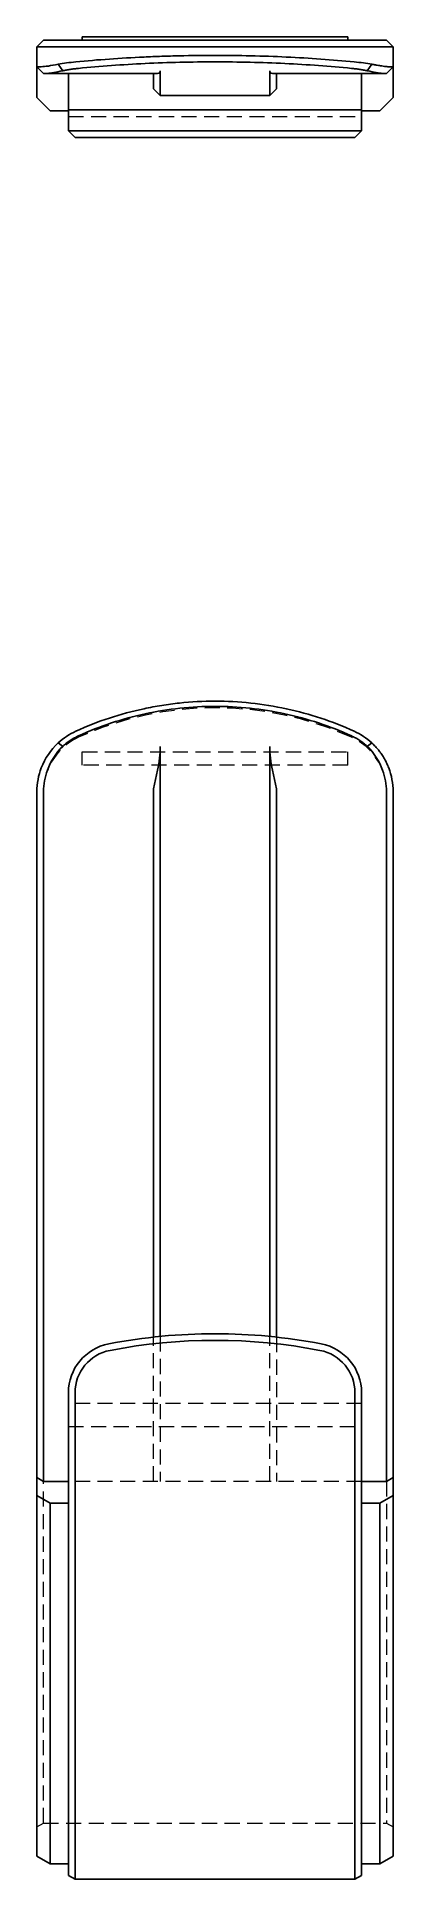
# Model space of a CAD drawing. Header units: millimetres. Extents: x 68 to 227, y 7 to 162.
# Drawn here: x 68 to 98, y 7 to 162.2 of the extents above.
import ezdxf

# ---------------------------------------------------------------- set-up
doc = ezdxf.new("R2010")
doc.units = ezdxf.units.MM
doc.linetypes.add('HIDDEN', pattern=[1.905, 1.27, -0.635])

msp = doc.modelspace()

# ---------------------------------------------------------------- linework, layer by layer
at = {"color": 7, "linetype": 'Continuous', "lineweight": 25}
for p, q in [((68.01, 161.4), (68.57, 161.96)), ((68.57, 161.96), (71.52, 161.96)), ((71.52, 161.96), (94.48, 161.96)), ((94.17, 162.24), (71.83, 162.24)), ((71.83, 162.24), (71.83, 161.96)), ((94.17, 162.24), (94.17, 161.96)), ((94.48, 161.96), (97.43, 161.96)), ((97.99, 161.4), (97.43, 161.96)), ((68.01, 159.72), (68.01, 161.4)), ((71.29, 161.4), (68.01, 161.4)), ((70.18, 159.38), (69.8, 159.93)), ((94.71, 161.4), (71.29, 161.4)), ((97.99, 161.4), (94.71, 161.4)), ((95.82, 159.38), (96.2, 159.93)), ((97.99, 159.72), (97.99, 161.4)), ((68.01, 159.72), (68.38, 159.72)), ((68.57, 159.16), (68.01, 159.72)), ((68.01, 157.12), (68.01, 159.72)), ((68.9, 159.16), (68.57, 159.16)), ((78.17, 159.16), (68.9, 159.16)), ((70.66, 159.16), (70.66, 156.09)), ((77.83, 158.07), (77.83, 159.16)), ((78.39, 159.38), (78.39, 157.52)), ((87.61, 157.52), (87.61, 159.38)), ((97.1, 159.16), (87.83, 159.16)), ((88.17, 159.16), (88.17, 158.07)), ((95.34, 159.16), (95.34, 156.09)), ((97.43, 159.16), (97.1, 159.16)), ((97.43, 159.16), (97.99, 159.72)), ((97.62, 159.72), (97.99, 159.72)), ((97.99, 157.12), (97.99, 159.72)), ((68.01, 157.12), (69.13, 156)), ((77.83, 157.86), (77.83, 158.07)), ((77.83, 157.86), (78.39, 157.3)), ((78.39, 157.52), (78.39, 157.3)), ((87.61, 157.3), (78.39, 157.3)), ((87.61, 157.3), (88.17, 157.86)), ((87.61, 157.3), (87.61, 157.52)), ((88.17, 158.07), (88.17, 157.86)), ((96.87, 156), (97.99, 157.12)), ((69.13, 156), (70.66, 156)), ((70.66, 156.09), (70.66, 154.32)), ((74.06, 156.09), (70.66, 156.09)), ((91.94, 156.09), (74.06, 156.09)), ((95.34, 156.09), (91.94, 156.09)), ((95.34, 156.09), (95.34, 154.32)), ((96.87, 156), (95.34, 156)), ((70.66, 154.32), (74.06, 154.32)), ((71.22, 153.76), (70.66, 154.32)), ((74.17, 153.76), (71.22, 153.76)), ((74.06, 154.32), (91.94, 154.32)), ((91.83, 153.76), (74.17, 153.76)), ((94.78, 153.76), (91.83, 153.76)), ((91.94, 154.32), (95.34, 154.32)), ((94.78, 153.76), (95.34, 154.32)), ((70.18, 102.45), (69.8, 102.74)), ((95.82, 102.45), (96.2, 102.74)), ((78.39, 102.45), (78.39, 94.03)), ((87.61, 94.03), (87.61, 102.45)), ((77.83, 98.87), (78.17, 100.44)), ((87.83, 100.44), (88.17, 98.87)), ((68.01, 40.84), (68.01, 98.64)), ((68.57, 98.64), (68.57, 40.52)), ((77.83, 93.91), (77.83, 98.87)), ((88.17, 98.87), (88.17, 93.91)), ((97.43, 40.52), (97.43, 98.64)), ((97.99, 98.64), (97.99, 40.84)), ((77.83, 92.02), (77.83, 93.91)), ((78.39, 94.03), (78.39, 92.02)), ((87.61, 92.02), (87.61, 94.03)), ((88.17, 93.91), (88.17, 92.02)), ((77.83, 52.68), (77.83, 92.02)), ((78.39, 92.02), (78.39, 52.74)), ((87.61, 52.74), (87.61, 92.02)), ((88.17, 92.02), (88.17, 52.68)), ((70.66, 7.32), (70.66, 47.99)), ((71.22, 47.99), (71.22, 7)), ((94.78, 7), (94.78, 47.99)), ((95.34, 47.99), (95.34, 7.32)), ((68.57, 40.52), (68.01, 40.84)), ((68.01, 39.34), (68.01, 40.84)), ((68.57, 40.52), (70.66, 40.52)), ((97.43, 40.52), (95.34, 40.52)), ((97.99, 40.84), (97.43, 40.52)), ((97.99, 39.34), (97.99, 40.84)), ((68.01, 8.94), (68.01, 39.34)), ((68.01, 39.34), (69.13, 38.69)), ((96.87, 38.69), (97.99, 39.34)), ((97.99, 39.34), (97.99, 8.94)), ((69.13, 38.69), (69.13, 8.29)), ((69.13, 38.69), (70.66, 38.69)), ((96.87, 38.69), (95.34, 38.69)), ((96.87, 8.29), (96.87, 38.69)), ((69.13, 8.29), (68.01, 8.94)), ((70.66, 8.29), (69.13, 8.29)), ((96.87, 8.29), (95.34, 8.29)), ((97.99, 8.94), (96.87, 8.29)), ((71.22, 7), (70.66, 7.32)), ((71.22, 7), (94.78, 7)), ((95.34, 7.32), (94.78, 7))]:
    msp.add_line(p, q, dxfattribs=at)
at = {"color": 7, "linetype": 'HIDDEN', "lineweight": 18}
for p, q in [((70.66, 155.53), (95.34, 155.53)), ((71.83, 101.98), (94.17, 101.98)), ((71.83, 100.86), (71.83, 101.98)), ((94.17, 100.86), (94.17, 101.98)), ((94.17, 100.86), (71.83, 100.86)), ((77.83, 40.52), (77.83, 52.68)), ((78.39, 52.74), (78.39, 40.52)), ((87.61, 40.52), (87.61, 52.74)), ((88.17, 52.68), (88.17, 40.52)), ((95.34, 47.08), (70.66, 47.08)), ((70.66, 45.14), (95.34, 45.14)), ((68.57, 11.73), (68.57, 40.52)), ((95.34, 40.52), (70.66, 40.52)), ((97.43, 40.52), (97.43, 11.73)), ((68.01, 11.41), (68.57, 11.73)), ((68.57, 11.73), (97.43, 11.73)), ((97.43, 11.73), (97.99, 11.41))]:
    msp.add_line(p, q, dxfattribs=at)
for centre, radius, start, end in [((83, 77.88), 27.82, 65.6276, 114.3724), ((73.6, 98.64), 5.03, 114.3724, 159.0214), ((92.4, 98.64), 5.03, 20.9786, 65.6276)]:
    msp.add_arc(centre, radius, start, end, dxfattribs=at)
at = {"color": 7, "linetype": 'Continuous', "lineweight": 25}
for centre, radius, start, end in [((73.6, 98.64), 5.59, 159.0214, 180), ((73.6, 98.64), 5.03, 159.0214, 180), ((92.4, 98.64), 5.03, 0, 20.9786), ((92.4, 98.64), 5.59, 0, 20.9786), ((83, 5.7), 47.26, 79.0959, 100.9041), ((74.85, 47.99), 4.19, 100.9041, 180), ((74.85, 47.99), 3.63, 100.9041, 180), ((83, 5.7), 46.7, 79.0959, 100.9041), ((91.15, 47.99), 3.63, 0, 79.0959), ((91.15, 47.99), 4.19, 0, 79.0959)]:
    msp.add_arc(centre, radius, start, end, dxfattribs=at)
for points in [[(68.38, 159.72), (68.69, 159.72), (69.18, 159.81), (69.8, 159.93)], [(69.8, 159.93), (70.24, 160.01), (70.74, 160.08), (71.29, 160.13)], [(94.71, 160.13), (95.26, 160.08), (95.76, 160.01), (96.2, 159.93)], [(70.18, 159.38), (69.61, 159.26), (69.17, 159.16), (68.9, 159.16)], [(78.17, 159.16), (78.32, 159.16), (78.39, 159.24), (78.39, 159.38)], [(87.61, 159.38), (87.61, 159.24), (87.68, 159.16), (87.83, 159.16)], [(97.1, 159.16), (96.83, 159.16), (96.39, 159.26), (95.82, 159.38)], [(68.38, 100.64), (68.69, 101.44), (69.18, 102.16), (69.8, 102.74)], [(69.8, 102.74), (70.24, 103.15), (70.74, 103.48), (71.29, 103.73)], [(94.71, 103.73), (95.26, 103.48), (95.76, 103.15), (96.2, 102.74)], [(70.18, 102.45), (69.61, 101.89), (69.17, 101.2), (68.9, 100.44)], [(78.17, 100.44), (78.32, 101.12), (78.39, 101.79), (78.39, 102.45)], [(87.61, 102.45), (87.61, 101.79), (87.68, 101.12), (87.83, 100.44)], [(97.1, 100.44), (96.83, 101.2), (96.39, 101.89), (95.82, 102.45)]]:
    msp.add_open_spline(points, degree=3, dxfattribs=at)
for points, knots in [([(71.29, 160.13), (72.21, 160.22), (73.15, 160.3), (75.07, 160.43), (76.04, 160.49), (77.52, 160.56), (78.02, 160.58), (79.01, 160.61), (79.51, 160.63), (81.01, 160.66), (82.01, 160.67), (84.01, 160.67), (85.01, 160.66), (87.01, 160.62), (88.02, 160.58), (90.97, 160.44), (92.87, 160.31), (94.71, 160.13)], [0, 0, 0, 0, 0.125, 0.125, 0.25, 0.25, 0.3125, 0.3125, 0.375, 0.375, 0.5, 0.5, 0.625, 0.625, 0.75, 0.75, 1, 1, 1, 1]), ([(94.48, 159.58), (93.58, 159.67), (92.66, 159.75), (90.79, 159.89), (89.84, 159.94), (87.91, 160.04), (86.93, 160.07), (84.97, 160.12), (83.99, 160.13), (82.01, 160.13), (81.03, 160.12), (79.07, 160.07), (78.09, 160.04), (76.16, 159.94), (75.21, 159.89), (73.34, 159.75), (72.42, 159.67), (71.52, 159.58)], [5.8578064, 5.8578064, 5.8578064, 5.8578064, 5.9641511, 5.9641511, 6.0704958, 6.0704958, 6.1768406, 6.1768406, 6.2831853, 6.2831853, 6.38953, 6.38953, 6.4958748, 6.4958748, 6.6022195, 6.6022195, 6.7085643, 6.7085643, 6.7085643, 6.7085643]), ([(96.2, 159.93), (96.25, 159.92), (96.36, 159.9), (96.51, 159.87), (96.67, 159.84), (96.85, 159.81), (97.06, 159.78), (97.27, 159.75), (97.46, 159.73), (97.57, 159.72), (97.62, 159.72)], [0, 0, 0, 0, 0.089557, 0.173271, 0.251145, 0.380114, 0.501481, 0.675038, 0.841165, 1, 1, 1, 1]), ([(71.52, 159.58), (71.46, 159.57), (71.34, 159.56), (71.16, 159.54), (70.98, 159.52), (70.76, 159.49), (70.48, 159.44), (70.28, 159.4), (70.18, 159.38)], [0, 0, 0, 0, 0.124117, 0.248546, 0.373493, 0.499161, 0.748578, 1, 1, 1, 1]), ([(95.82, 159.38), (95.77, 159.39), (95.67, 159.41), (95.51, 159.44), (95.35, 159.47), (95.13, 159.5), (94.84, 159.54), (94.6, 159.57), (94.48, 159.58)], [0, 0, 0, 0, 0.124884, 0.249865, 0.375146, 0.50093, 0.749909, 1, 1, 1, 1]), ([(71.29, 103.73), (72.21, 104.15), (73.15, 104.52), (75.07, 105.15), (76.04, 105.41), (77.52, 105.73), (78.02, 105.82), (79.01, 105.98), (79.51, 106.05), (81.01, 106.21), (82.01, 106.26), (84.01, 106.26), (85.01, 106.21), (87.01, 105.99), (88.02, 105.83), (90.97, 105.19), (92.87, 104.56), (94.71, 103.73)], [0, 0, 0, 0, 0.125, 0.125, 0.25, 0.25, 0.3125, 0.3125, 0.375, 0.375, 0.5, 0.5, 0.625, 0.625, 0.75, 0.75, 1, 1, 1, 1]), ([(94.48, 103.34), (93.58, 103.75), (92.66, 104.11), (90.79, 104.73), (89.84, 104.99), (87.91, 105.4), (86.93, 105.56), (84.97, 105.77), (83.99, 105.82), (82.01, 105.82), (81.03, 105.77), (79.07, 105.56), (78.09, 105.4), (76.16, 104.99), (75.21, 104.73), (73.34, 104.11), (72.42, 103.75), (71.52, 103.34)], [5.8578064, 5.8578064, 5.8578064, 5.8578064, 5.9641511, 5.9641511, 6.0704958, 6.0704958, 6.1768406, 6.1768406, 6.2831853, 6.2831853, 6.38953, 6.38953, 6.4958748, 6.4958748, 6.6022195, 6.6022195, 6.7085643, 6.7085643, 6.7085643, 6.7085643]), ([(71.52, 103.34), (71.46, 103.31), (71.34, 103.26), (71.16, 103.16), (70.98, 103.06), (70.76, 102.92), (70.48, 102.72), (70.28, 102.54), (70.18, 102.45)], [0, 0, 0, 0, 0.124117, 0.248546, 0.373493, 0.499161, 0.748578, 1, 1, 1, 1]), ([(95.82, 102.45), (95.77, 102.5), (95.67, 102.59), (95.51, 102.72), (95.35, 102.84), (95.13, 102.99), (94.84, 103.17), (94.6, 103.28), (94.48, 103.34)], [0, 0, 0, 0, 0.124884, 0.249865, 0.375146, 0.50093, 0.749909, 1, 1, 1, 1]), ([(96.2, 102.74), (96.25, 102.69), (96.36, 102.59), (96.51, 102.43), (96.67, 102.25), (96.85, 102.03), (97.06, 101.74), (97.27, 101.4), (97.46, 101.03), (97.57, 100.77), (97.62, 100.64)], [0, 0, 0, 0, 0.089557, 0.173271, 0.251145, 0.380114, 0.501481, 0.675038, 0.841165, 1, 1, 1, 1])]:
    msp.add_open_spline(points, degree=3, knots=knots, dxfattribs=at)

doc.saveas('drawing.dxf')
